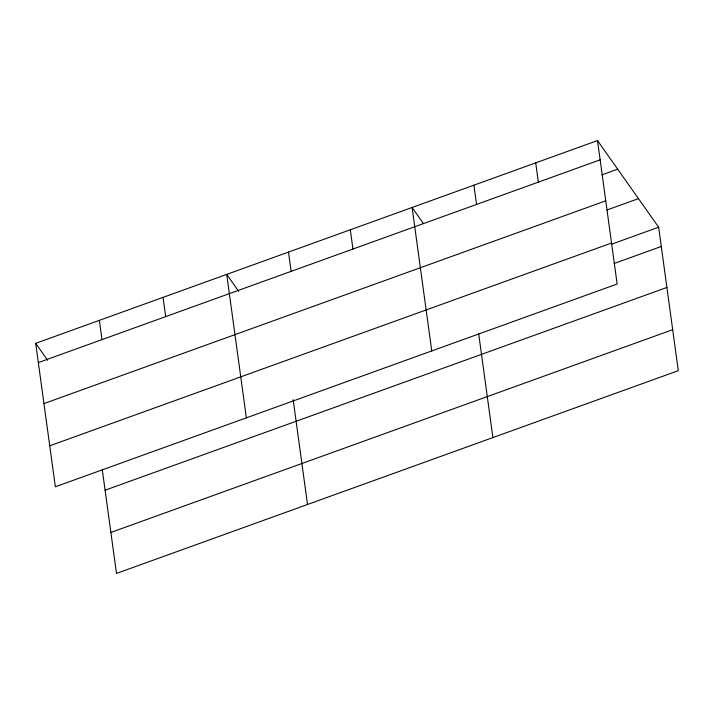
<?xml version="1.0" encoding="UTF-8"?>
<svg xmlns="http://www.w3.org/2000/svg" width="714" height="714" viewBox="0 0 714 714"><rect width="100%" height="100%" fill="white"/><g stroke="black" fill="none" stroke-linecap="round" stroke-linejoin="round"><path stroke-width="1.07" d="M597.502 140.569L617.155 284.02L55.353 486.787L35.7 343.336L597.502 140.569L658.647 227.213L678.3 370.664L116.498 573.431L102.289 469.723M38.342 362.587L600.144 159.829M601.973 174.832L617.681 169.164M43.956 403.58L605.758 200.812M607.052 209.961L638.468 198.626M49.739 445.804L611.541 243.037M611.514 244.224L658.647 227.213M614.156 263.484L661.289 246.473M105.092 490.215L666.903 287.456M110.884 532.448L672.686 329.681M423.456 223.571L412.112 207.488L431.756 350.931M238.69 291.374L226.713 274.399L246.366 417.842M35.7 343.336L47.677 360.311M535.705 162.872L538.347 182.132M473.909 185.185L476.541 204.436M478.701 333.875L492.901 437.575M350.315 229.792L352.948 249.043M288.51 252.096L291.151 271.347M293.159 399.706L307.511 504.486M163.042 297.372L165.684 316.632M99.371 320.354L102.013 339.614"/></g></svg>
